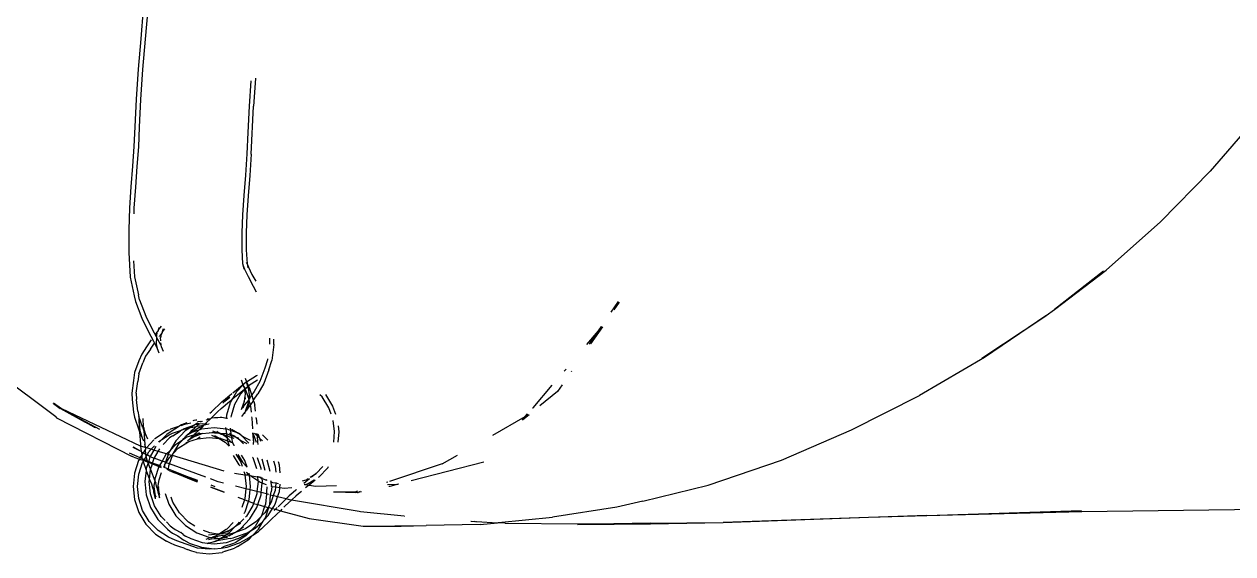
# Model space of a CAD drawing. Header units: millimetres. Extents: x -41292 to 298682, y -22072 to 33155.
# Drawn here: x 29440.3 to 29582.5, y 4460.8 to 4523.1 of the extents above; entities that cross this region are included whole.
import ezdxf

# ---------------------------------------------------------------- set-up
doc = ezdxf.new("R2010")
doc.units = ezdxf.units.MM

# ---------------------------------------------------------------- blocks, each defined once
blk = doc.blocks.new('AHSISHEUD')
for p, q in [((30081.69, 22173.02), (30081.39, 22169.46)), ((30082.21, 22172.97), (30081.9, 22169.42)), ((30081.39, 22169.46), (30081.1, 22165.9)), ((30081.9, 22169.42), (30081.61, 22165.86)), ((30081.1, 22165.9), (30080.85, 22162.39)), ((30081.61, 22165.86), (30081.37, 22162.36)), ((30094.35, 22164.52), (30094.14, 22161.57)), ((30094.88, 22164.81), (30094.66, 22161.54)), ((30094.89, 22164.85), (30094.88, 22164.81)), ((30080.85, 22162.39), (30080.7, 22159.12)), ((30081.37, 22162.36), (30081.22, 22159.1)), ((30094.14, 22161.57), (30094, 22158.44)), ((30094.39, 22155.92), (30094.66, 22161.54)), ((30212.54, 22160.07), (30207.22, 22153.91)), ((30080.7, 22159.12), (30080.59, 22156.8)), ((30081.22, 22159.1), (30081.11, 22156.76)), ((30094, 22158.44), (30093.88, 22155.95)), ((30080.59, 22156.8), (30080.43, 22154.49)), ((30081.11, 22156.76), (30080.94, 22154.45)), ((30093.88, 22155.95), (30093.7, 22153.45)), ((30094.39, 22155.92), (30094.22, 22153.41)), ((30080.43, 22154.49), (30080.24, 22152.08)), ((30080.94, 22154.45), (30080.76, 22152.04)), ((30093.7, 22153.45), (30093.52, 22151.06)), ((30094.22, 22153.41), (30094.03, 22151.02)), ((30201.39, 22147.96), (30207.22, 22153.91)), ((30080.24, 22152.08), (30080.07, 22149.58)), ((30080.76, 22152.04), (30080.59, 22149.55)), ((30093.52, 22151.06), (30093.36, 22148.79)), ((30094.03, 22151.02), (30093.88, 22148.76)), ((30080.07, 22149.58), (30079.97, 22146.99)), ((30080.59, 22149.55), (30080.56, 22148.88)), ((30093.36, 22148.79), (30093.27, 22146.66)), ((30093.88, 22148.76), (30093.79, 22146.64)), ((30194.97, 22142.27), (30201.39, 22147.96)), ((30079.97, 22146.99), (30079.97, 22144.32)), ((30093.27, 22146.66), (30093.28, 22144.66)), ((30093.79, 22146.64), (30093.8, 22144.67)), ((30079.97, 22144.32), (30080.16, 22141.43)), ((30093.28, 22144.66), (30093.36, 22143)), ((30093.8, 22144.67), (30093.9, 22143.01)), ((30080.55, 22143.36), (30080.67, 22141.49)), ((30093.36, 22143), (30093.39, 22142.95)), ((30093.39, 22142.95), (30093.4, 22142.87)), ((30093.4, 22142.87), (30093.5, 22142.39)), ((30093.4, 22142.87), (30093.59, 22142.39)), ((30093.9, 22143.01), (30093.85, 22143.17)), ((30093.9, 22143.01), (30094, 22142.52)), ((30093.9, 22143.01), (30094.06, 22142.62)), ((30080.16, 22141.43), (30080.6, 22139.24)), ((30080.67, 22141.49), (30081.11, 22139.36)), ((30093.59, 22142.39), (30094.03, 22141.5)), ((30094.03, 22141.5), (30094.63, 22140.38)), ((30094.06, 22142.62), (30094.48, 22141.75)), ((30094.48, 22141.75), (30094.92, 22140.95)), ((30188.89, 22137.65), (30194.97, 22142.27)), ((30194.68, 22142.16), (30188.89, 22137.65)), ((30094.63, 22140.38), (30094.97, 22139.72)), ((30080.6, 22139.24), (30080.76, 22138.59)), ((30080.76, 22138.59), (30081.51, 22136.6)), ((30081.25, 22138.76), (30081.11, 22139.36)), ((30081.25, 22138.76), (30081.98, 22136.83)), ((30136.73, 22137.32), (30137.6, 22138.56)), ((30137.09, 22137.58), (30137.72, 22138.49)), ((30187.91, 22136.91), (30188.89, 22137.65)), ((30081.51, 22136.6), (30082.27, 22135.07)), ((30081.98, 22136.83), (30082.73, 22135.32)), ((30083.8, 22135.68), (30083.44, 22135.23)), ((30180.33, 22131.92), (30187.89, 22136.88)), ((30187.89, 22136.88), (30180.65, 22131.98)), ((30187.89, 22136.88), (30187.91, 22136.91)), ((30082.27, 22135.07), (30082.9, 22133.9)), ((30082.73, 22135.32), (30083.22, 22134.44)), ((30083.29, 22134.97), (30083.14, 22134.71)), ((30083.23, 22134.38), (30083.21, 22133.56)), ((30083.24, 22134.47), (30083.22, 22134.44)), ((30083.22, 22134.44), (30083.23, 22134.38)), ((30083.23, 22134.38), (30083.36, 22134.15)), ((30083.29, 22134.97), (30083.24, 22134.52)), ((30083.24, 22134.52), (30083.24, 22134.47)), ((30083.35, 22135.04), (30083.29, 22134.97)), ((30083.44, 22135.15), (30083.35, 22135.04)), ((30083.56, 22135.53), (30083.44, 22135.23)), ((30083.44, 22135.23), (30083.46, 22135.2)), ((30083.46, 22135.2), (30083.44, 22135.15)), ((30083.59, 22134.44), (30083.6, 22134.5)), ((30083.74, 22134.7), (30083.6, 22134.5)), ((30083.75, 22134.39), (30083.73, 22134.33)), ((30083.75, 22133.96), (30083.73, 22134.33)), ((30083.91, 22134.92), (30083.74, 22134.7)), ((30083.75, 22134.48), (30083.91, 22134.92)), ((30083.75, 22134.48), (30083.75, 22134.39)), ((30084.2, 22135.35), (30083.91, 22134.99)), ((30084.04, 22135.34), (30083.91, 22134.99)), ((30083.91, 22134.99), (30083.92, 22134.95)), ((30083.92, 22134.95), (30083.91, 22134.92)), ((30096.53, 22134.26), (30096.53, 22133.57)), ((30133.86, 22133.5), (30135.24, 22135.11)), ((30134.19, 22133.56), (30135.24, 22135.11)), ((30135.72, 22135.6), (30134.32, 22133.59)), ((30135.24, 22135.11), (30135.59, 22135.64)), ((30135.24, 22135.11), (30135.67, 22135.62)), ((30082.08, 22133.24), (30081.5, 22132.38)), ((30082.52, 22132.98), (30081.96, 22132.13)), ((30082.63, 22134.06), (30082.08, 22133.24)), ((30082.52, 22132.98), (30083.01, 22133.69)), ((30082.9, 22133.9), (30083.01, 22133.69)), ((30083.01, 22133.69), (30083.04, 22133.75)), ((30083.01, 22133.69), (30083.33, 22133.05)), ((30083.21, 22133.56), (30083.23, 22133.48)), ((30083.23, 22133.48), (30083.23, 22133.41)), ((30083.23, 22133.41), (30083.33, 22133.05)), ((30083.33, 22133.05), (30083.52, 22132.55)), ((30083.36, 22134.15), (30083.75, 22133.45)), ((30083.71, 22133.67), (30083.75, 22133.74)), ((30083.71, 22133.67), (30083.75, 22133.56)), ((30083.75, 22133.56), (30083.75, 22133.45)), ((30083.75, 22133.45), (30083.8, 22133.28)), ((30083.8, 22133.28), (30084.01, 22132.74)), ((30097.05, 22133.53), (30096.82, 22131.62)), ((30097.05, 22133.53), (30097.05, 22134.15)), ((30081.15, 22131.58), (30080.65, 22130.21)), ((30081.5, 22132.38), (30081.15, 22131.58)), ((30081.96, 22132.13), (30081.62, 22131.34)), ((30096.31, 22131.72), (30096, 22130.71)), ((30096.32, 22131.83), (30096.31, 22131.72)), ((30096.48, 22130.52), (30096.82, 22131.62)), ((30180.65, 22131.98), (30173.01, 22127.5)), ((30071.39, 22125), (30063.42, 22130.96)), ((30080.65, 22130.21), (30080.52, 22129.28)), ((30081.15, 22130.08), (30081.03, 22129.16)), ((30081.15, 22130.08), (30081.62, 22131.34)), ((30096, 22130.71), (30095.42, 22129.18)), ((30096.48, 22130.52), (30095.88, 22128.94)), ((30131.22, 22130.38), (30131.43, 22130.63)), ((30132.08, 22130.36), (30132.04, 22130.3)), ((30080.52, 22129.28), (30080.34, 22127.8)), ((30080.86, 22127.79), (30081.03, 22129.16)), ((30092.21, 22127.82), (30093.34, 22128.74)), ((30092.69, 22127.97), (30093.41, 22128.72)), ((30093.2, 22129.34), (30093.37, 22128.9)), ((30093.34, 22128.74), (30093.41, 22128.8)), ((30093.37, 22128.9), (30093.41, 22128.8)), ((30093.41, 22128.8), (30093.74, 22129.07)), ((30093.41, 22128.8), (30093.44, 22128.75)), ((30093.41, 22128.72), (30093.44, 22128.75)), ((30093.41, 22128.72), (30093.56, 22128.48)), ((30093.41, 22128.72), (30093.54, 22128.46)), ((30093.44, 22128.75), (30093.74, 22129.07)), ((30093.66, 22128.32), (30093.99, 22128.59)), ((30093.67, 22129.57), (30093.83, 22129.13)), ((30094.05, 22128.58), (30093.67, 22128.24)), ((30093.74, 22129.07), (30093.83, 22129.13)), ((30093.83, 22129.13), (30095.01, 22129.87)), ((30093.83, 22129.13), (30094.03, 22128.72)), ((30093.99, 22128.59), (30093.83, 22129.13)), ((30093.99, 22128.59), (30094.06, 22128.65)), ((30094.07, 22128.37), (30093.99, 22128.59)), ((30094.03, 22128.72), (30094.06, 22128.65)), ((30094.06, 22128.65), (30094.05, 22128.58)), ((30094.05, 22128.58), (30094.07, 22128.37)), ((30094.05, 22128.58), (30094.21, 22128.29)), ((30095.12, 22129.32), (30094.06, 22128.65)), ((30095.42, 22129.18), (30094.72, 22127.98)), ((30095.01, 22129.87), (30095.11, 22129.9)), ((30095.88, 22128.94), (30095.17, 22127.72)), ((30127.55, 22126.06), (30129.81, 22128.73)), ((30127.55, 22126.06), (30129.79, 22128.73)), ((30130.97, 22128.78), (30130.41, 22127.97)), ((30080.34, 22127.8), (30080.38, 22127.06)), ((30080.86, 22127.79), (30080.9, 22127.06)), ((30092.08, 22127.72), (30091.04, 22126.62)), ((30091.31, 22127.08), (30091.68, 22127.39)), ((30091.46, 22126.96), (30091.88, 22127.31)), ((30091.68, 22127.39), (30092.08, 22127.72)), ((30091.95, 22126.68), (30092.22, 22127.15)), ((30092.01, 22126.97), (30092.22, 22127.15)), ((30092.08, 22127.72), (30092.14, 22127.76)), ((30092.22, 22127.15), (30092.69, 22127.97)), ((30092.22, 22127.15), (30092.41, 22127.3)), ((30093.09, 22127.64), (30092.41, 22126.44)), ((30092.41, 22127.3), (30092.82, 22127.64)), ((30092.82, 22127.64), (30093.59, 22128.26)), ((30093.57, 22128.14), (30093.09, 22127.64)), ((30093.54, 22128.46), (30093.59, 22128.26)), ((30093.56, 22128.48), (30093.66, 22128.32)), ((30093.61, 22128.17), (30093.57, 22128.14)), ((30093.57, 22128.14), (30093.65, 22127.98)), ((30093.64, 22127.49), (30093.57, 22126.85)), ((30093.59, 22128.26), (30093.66, 22128.32)), ((30093.59, 22128.26), (30093.61, 22128.17)), ((30093.67, 22128.24), (30093.61, 22128.17)), ((30093.66, 22127.62), (30093.64, 22127.49)), ((30093.64, 22127.49), (30093.68, 22127.07)), ((30093.65, 22127.98), (30093.66, 22127.62)), ((30093.66, 22128.32), (30093.67, 22128.24)), ((30093.67, 22128.24), (30093.74, 22128.06)), ((30093.74, 22128.06), (30094.11, 22127.08)), ((30094.07, 22128.37), (30094.16, 22128.1)), ((30094.17, 22127.61), (30094.07, 22128.37)), ((30094.11, 22127.08), (30094.16, 22127.48)), ((30094.19, 22127.19), (30094.11, 22127.08)), ((30094.17, 22127.61), (30094.16, 22127.48)), ((30094.16, 22127.48), (30094.19, 22127.19)), ((30094.45, 22127.58), (30094.19, 22127.19)), ((30094.19, 22127.19), (30094.2, 22127.07)), ((30094.45, 22127.58), (30094.21, 22128.29)), ((30094.72, 22127.98), (30094.45, 22127.58)), ((30094.66, 22126.95), (30094.45, 22127.58)), ((30094.66, 22126.95), (30095.17, 22127.72)), ((30102.73, 22127.34), (30102.48, 22127.59)), ((30103.52, 22126.05), (30102.73, 22127.34)), ((30103.12, 22127.62), (30103.96, 22126.26)), ((30130.41, 22127.97), (30128.36, 22126.29)), ((30165.03, 22123.48), (30173.01, 22127.5)), ((30071.13, 22126.67), (30072.06, 22126)), ((30071.14, 22126.56), (30071.13, 22126.6)), ((30071.14, 22126.56), (30071.92, 22125.98)), ((30071.96, 22126), (30071.92, 22125.98)), ((30071.96, 22126), (30074.84, 22124.38)), ((30076.57, 22123.53), (30071.96, 22126)), ((30072.06, 22126), (30081.32, 22121.58)), ((30080.38, 22127.06), (30080.53, 22125.55)), ((30081.04, 22125.67), (30080.9, 22127.06)), ((30089.71, 22125.61), (30090.11, 22125.99)), ((30090.11, 22125.99), (30090.53, 22126.39)), ((30090.43, 22125.58), (30090.86, 22125.97)), ((30090.53, 22126.39), (30090.98, 22126.79)), ((30090.86, 22125.97), (30091.31, 22126.37)), ((30090.98, 22126.79), (30091.31, 22127.08)), ((30091.04, 22126.62), (30091.46, 22126.96)), ((30091.31, 22126.37), (30091.64, 22126.66)), ((30091.52, 22125.25), (30091.95, 22126.68)), ((30091.64, 22126.66), (30092.01, 22126.97)), ((30092.41, 22126.44), (30092.01, 22125.12)), ((30093.26, 22125.93), (30093.2, 22125.82)), ((30093.26, 22125.93), (30093.22, 22125.83)), ((30093.56, 22126.81), (30093.26, 22125.93)), ((30093.44, 22126.12), (30093.26, 22125.93)), ((30093.49, 22126.25), (30093.44, 22126.12)), ((30093.49, 22126.25), (30093.56, 22126.81)), ((30093.56, 22126.38), (30093.49, 22126.25)), ((30094.1, 22127), (30093.56, 22126.38)), ((30093.57, 22126.85), (30093.56, 22126.81)), ((30093.72, 22125.68), (30094.06, 22126.68)), ((30093.99, 22126.13), (30093.72, 22125.68)), ((30093.83, 22125.77), (30093.72, 22125.68)), ((30094.28, 22126.4), (30093.83, 22125.77)), ((30094.06, 22126.68), (30093.99, 22126.13)), ((30094.07, 22126.72), (30094.06, 22126.68)), ((30094.07, 22126.72), (30094.1, 22127)), ((30094.11, 22127.08), (30094.09, 22127.04)), ((30094.09, 22127.04), (30094.1, 22127)), ((30094.1, 22127), (30094.2, 22126.7)), ((30094.2, 22126.7), (30094.28, 22126.4)), ((30094.52, 22126.74), (30094.28, 22126.4)), ((30094.28, 22126.4), (30094.31, 22126.26)), ((30094.31, 22126.26), (30094.39, 22125.54)), ((30094.52, 22126.74), (30094.66, 22126.95)), ((30094.71, 22126.82), (30094.66, 22126.95)), ((30094.71, 22126.82), (30094.82, 22126.38)), ((30094.89, 22125.66), (30094.82, 22126.38)), ((30103.78, 22125.3), (30103.52, 22126.05)), ((30103.96, 22126.26), (30104.29, 22125.32)), ((30127.5, 22126.05), (30127.55, 22126.06)), ((30071.39, 22125), (30071.48, 22124.88)), ((30071.48, 22124.88), (30080.4, 22120.32)), ((30075.92, 22123.8), (30074.84, 22124.38)), ((30080.53, 22125.55), (30080.67, 22124.95)), ((30080.67, 22124.95), (30081.16, 22123.48)), ((30081.04, 22125.67), (30081.18, 22125.06)), ((30081.15, 22124.81), (30081.3, 22123.41)), ((30081.15, 22124.81), (30081.22, 22123.65)), ((30081.63, 22123.71), (30081.18, 22125.06)), ((30081.73, 22123.77), (30081.67, 22124.81)), ((30086.83, 22124.3), (30086.19, 22124.07)), ((30087.65, 22124.59), (30087.53, 22124.55)), ((30087.88, 22124.62), (30087.65, 22124.59)), ((30087.99, 22124.63), (30087.88, 22124.62)), ((30088.06, 22124.44), (30088.42, 22124.51)), ((30088.43, 22124.37), (30088.47, 22124.4)), ((30088.47, 22124.4), (30088.55, 22124.48)), ((30088.64, 22124.45), (30088.47, 22124.4)), ((30089.06, 22124.24), (30089.65, 22124.82)), ((30089.13, 22124.66), (30089.09, 22124.61)), ((30089.13, 22124.66), (30089.27, 22124.69)), ((30089.21, 22124.77), (30089.65, 22124.82)), ((30089.27, 22124.69), (30089.45, 22124.73)), ((30089.52, 22125.42), (30089.71, 22125.61)), ((30089.65, 22124.82), (30089.67, 22124.84)), ((30089.71, 22124.83), (30089.65, 22124.82)), ((30089.67, 22124.84), (30090.04, 22125.2)), ((30089.71, 22124.83), (30089.67, 22124.84)), ((30090.08, 22124.87), (30089.71, 22124.83)), ((30090.04, 22125.2), (30090.43, 22125.58)), ((30090.45, 22124.9), (30090.08, 22124.87)), ((30090.75, 22124.92), (30090.45, 22124.9)), ((30090.94, 22124.92), (30090.75, 22124.92)), ((30091.49, 22124.82), (30090.94, 22124.92)), ((30091.49, 22124.82), (30091.52, 22125.25)), ((30091.6, 22124.85), (30091.49, 22124.82)), ((30092.01, 22125.12), (30092, 22124.97)), ((30093.28, 22125.04), (30093.63, 22125.51)), ((30093.63, 22125.51), (30093.58, 22125.35)), ((30093.66, 22125.54), (30093.63, 22125.51)), ((30093.72, 22125.68), (30093.66, 22125.54)), ((30094.44, 22125.01), (30094.46, 22124.84)), ((30094.46, 22124.84), (30094.55, 22123.61)), ((30094.98, 22124.84), (30094.97, 22124.94)), ((30094.98, 22124.84), (30095.03, 22124.16)), ((30104.19, 22123.27), (30104.02, 22124.56)), ((30122.8, 22122.85), (30126.63, 22125.03)), ((30127.09, 22125.24), (30126.32, 22124.62)), ((30126.32, 22124.62), (30126.63, 22125.03)), ((30126.63, 22125.03), (30126.9, 22125.34)), ((30126.63, 22125.03), (30126.92, 22125.33)), ((30075.92, 22123.8), (30076.09, 22123.73)), ((30081.16, 22123.48), (30081.26, 22123.22)), ((30081.22, 22123.65), (30081.24, 22123.58)), ((30081.24, 22123.58), (30081.3, 22123.41)), ((30081.24, 22123.58), (30081.26, 22123.22)), ((30081.26, 22123.22), (30081.36, 22121.74)), ((30081.26, 22123.22), (30081.36, 22122.98)), ((30081.3, 22123.41), (30081.32, 22123.28)), ((30081.32, 22123.28), (30081.56, 22122.55)), ((30081.36, 22122.98), (30081.56, 22122.55)), ((30081.63, 22123.71), (30081.77, 22123.35)), ((30081.73, 22123.77), (30081.75, 22123.7)), ((30081.75, 22123.67), (30081.75, 22123.7)), ((30081.81, 22123.52), (30081.75, 22123.67)), ((30081.75, 22123.67), (30081.77, 22123.35)), ((30081.77, 22123.35), (30081.88, 22121.74)), ((30081.77, 22123.35), (30081.83, 22123.21)), ((30081.82, 22123.39), (30081.81, 22123.52)), ((30082.03, 22122.78), (30081.82, 22123.39)), ((30081.83, 22123.21), (30082.03, 22122.78)), ((30084.53, 22123.38), (30083.18, 22122.51)), ((30084.46, 22122.94), (30083.88, 22122.34)), ((30083.88, 22122.34), (30084.75, 22122.9)), ((30084.84, 22123.2), (30084.46, 22122.94)), ((30084.53, 22123.38), (30084.61, 22123.43)), ((30084.61, 22123.43), (30084.74, 22123.49)), ((30084.75, 22122.9), (30084.84, 22122.95)), ((30084.8, 22123.51), (30084.9, 22123.55)), ((30085.82, 22123.82), (30084.84, 22123.2)), ((30084.84, 22122.95), (30084.96, 22123.01)), ((30085.95, 22123.92), (30084.9, 22123.55)), ((30084.96, 22123.01), (30085.13, 22123.07)), ((30085.13, 22123.07), (30086.18, 22123.44)), ((30085.16, 22122.78), (30086.04, 22123.33)), ((30086.63, 22123.34), (30085.51, 22122.18)), ((30085.95, 22123.92), (30085.82, 22123.82)), ((30085.98, 22123.93), (30085.95, 22123.92)), ((30086.19, 22124.07), (30085.98, 22123.93)), ((30086.2, 22124), (30085.98, 22123.93)), ((30086.18, 22123.44), (30086.04, 22123.33)), ((30086.2, 22123.45), (30086.18, 22123.44)), ((30086.2, 22124), (30086.36, 22124.06)), ((30086.31, 22123.48), (30086.2, 22123.45)), ((30086.41, 22123.59), (30086.31, 22123.48)), ((30086.31, 22123.48), (30086.47, 22123.54)), ((30086.36, 22124.06), (30086.58, 22124.13)), ((30086.41, 22123.59), (30087.76, 22124.07)), ((30086.47, 22123.54), (30086.69, 22123.61)), ((30086.58, 22124.13), (30086.93, 22124.21)), ((30087.23, 22123.73), (30086.63, 22123.34)), ((30086.69, 22123.61), (30087.04, 22123.69)), ((30087.42, 22123.16), (30086.75, 22122.76)), ((30086.75, 22122.76), (30086.95, 22122.95)), ((30086.93, 22124.21), (30087.28, 22124.29)), ((30086.95, 22122.95), (30087.06, 22123.03)), ((30087.04, 22123.69), (30087.23, 22123.73)), ((30087.06, 22123.03), (30087.13, 22123.06)), ((30087.13, 22123.06), (30087.19, 22123.17)), ((30087.13, 22123.06), (30087.24, 22123.13)), ((30087.19, 22123.17), (30087.45, 22123.43)), ((30087.76, 22124.07), (30087.23, 22123.73)), ((30087.23, 22123.73), (30087.51, 22123.79)), ((30087.24, 22123.13), (30088.21, 22123.73)), ((30087.24, 22123.13), (30087.93, 22123.49)), ((30087.42, 22123.16), (30087.24, 22123.13)), ((30087.28, 22122.53), (30088.1, 22122.97)), ((30087.93, 22123.49), (30087.42, 22123.16)), ((30088.23, 22123.45), (30087.42, 22123.16)), ((30087.45, 22123.43), (30087.76, 22123.72)), ((30087.51, 22123.79), (30087.91, 22123.87)), ((30087.6, 22122.65), (30088.63, 22123.03)), ((30087.6, 22122.65), (30088.1, 22122.97)), ((30087.6, 22122.83), (30087.65, 22122.89)), ((30087.65, 22122.89), (30088.23, 22123.45)), ((30087.93, 22122.95), (30087.65, 22122.89)), ((30087.99, 22124.22), (30087.76, 22124.07)), ((30087.99, 22124.1), (30087.76, 22124.07)), ((30087.76, 22123.72), (30087.91, 22123.87)), ((30087.91, 22123.87), (30088.09, 22124.04)), ((30087.91, 22123.87), (30088.04, 22123.9)), ((30088.1, 22122.97), (30087.93, 22122.95)), ((30088.11, 22124.26), (30087.99, 22124.22)), ((30088.17, 22124.12), (30087.99, 22124.1)), ((30088.04, 22123.9), (30088.57, 22124)), ((30088.09, 22124.04), (30088.17, 22124.12)), ((30088.1, 22122.97), (30088.16, 22123.01)), ((30088.29, 22123.12), (30088.16, 22123.01)), ((30088.63, 22123.03), (30088.16, 22123.01)), ((30088.17, 22124.12), (30088.31, 22124.26)), ((30088.32, 22124.14), (30088.17, 22124.12)), ((30088.21, 22123.73), (30088.72, 22123.91)), ((30088.23, 22123.45), (30088.42, 22123.63)), ((30088.52, 22123.55), (30088.23, 22123.45)), ((30088.69, 22124.18), (30088.32, 22124.14)), ((30088.42, 22123.63), (30088.72, 22123.91)), ((30090.03, 22123.72), (30088.52, 22123.55)), ((30088.57, 22124), (30088.87, 22124.06)), ((30088.63, 22123.03), (30089.45, 22123.13)), ((30088.69, 22124.18), (30089.03, 22124.22)), ((30088.72, 22123.91), (30088.79, 22123.98)), ((30088.79, 22123.98), (30088.87, 22124.06)), ((30088.87, 22124.06), (30089.03, 22124.22)), ((30088.87, 22124.06), (30089.04, 22124.09)), ((30089.03, 22124.22), (30089.06, 22124.24)), ((30089.04, 22124.09), (30089.39, 22124.17)), ((30089.06, 22124.24), (30089.12, 22124.23)), ((30089.39, 22124.17), (30089.43, 22124.16)), ((30089.45, 22123.13), (30090.03, 22123.19)), ((30090.71, 22123.03), (30089.45, 22123.13)), ((30090.32, 22123.15), (30089.86, 22123.32)), ((30091.43, 22123.56), (30090.03, 22123.72)), ((30090.03, 22123.19), (30090.32, 22123.15)), ((30090.42, 22123.11), (30090.32, 22123.15)), ((30090.55, 22123.13), (30090.34, 22123.26)), ((30090.42, 22123.11), (30090.71, 22123.03)), ((30090.61, 22123.12), (30090.55, 22123.13)), ((30090.71, 22123.03), (30090.61, 22123.12)), ((30090.77, 22123.03), (30090.71, 22123.03)), ((30090.8, 22122.97), (30090.71, 22123.03)), ((30090.77, 22123.03), (30091.42, 22123.03)), ((30090.8, 22122.97), (30090.77, 22123.03)), ((30090.8, 22122.97), (30090.95, 22122.95)), ((30091.01, 22122.93), (30090.95, 22122.95)), ((30091.3, 22122.81), (30091.01, 22122.93)), ((30091.58, 22122.48), (30091.01, 22122.93)), ((30091.43, 22123.56), (30091.41, 22123.74)), ((30091.42, 22123.03), (30091.51, 22123)), ((30091.54, 22123.55), (30091.43, 22123.56)), ((30091.51, 22123), (30091.43, 22123.56)), ((30091.51, 22123), (30092.03, 22122.82)), ((30091.54, 22122.75), (30091.51, 22123)), ((30091.95, 22123.41), (30091.54, 22123.55)), ((30091.84, 22123.08), (30092, 22122.98)), ((30091.91, 22123.66), (30091.95, 22123.41)), ((30091.95, 22123.41), (30092, 22122.98)), ((30092.77, 22123.12), (30091.95, 22123.41)), ((30092, 22122.98), (30092.12, 22122.9)), ((30092, 22122.98), (30092.03, 22122.82)), ((30092.06, 22123.56), (30092.34, 22123.38)), ((30092.12, 22122.9), (30092.41, 22122.75)), ((30092.34, 22123.38), (30092.63, 22123.23)), ((30092.63, 22123.23), (30092.77, 22123.12)), ((30092.77, 22123.12), (30092.98, 22123.04)), ((30093.2, 22122.84), (30092.77, 22123.12)), ((30093.05, 22122.99), (30092.98, 22123.04)), ((30093.2, 22122.84), (30093.05, 22122.99)), ((30094.53, 22123.13), (30094.65, 22121.99)), ((30094.58, 22123.12), (30094.98, 22122.04)), ((30094.58, 22123.12), (30094.65, 22121.99)), ((30094.72, 22123.09), (30094.88, 22122.99)), ((30094.9, 22122.96), (30094.88, 22122.99)), ((30094.9, 22122.96), (30095.08, 22122.79)), ((30095.08, 22122.79), (30095.06, 22123.03)), ((30095.1, 22123.02), (30095.08, 22122.79)), ((30095.18, 22123), (30095.36, 22122.5)), ((30096.33, 22122.26), (30095.71, 22122.89)), ((30104.1, 22122.04), (30104.19, 22123.27)), ((30104.69, 22123.25), (30104.59, 22122.01)), ((30104.6, 22123.93), (30104.69, 22123.25)), ((30156.77, 22119.92), (30165.03, 22123.48)), ((30080.46, 22121.48), (30080.53, 22121.45)), ((30081.45, 22120.91), (30080.53, 22121.45)), ((30081.38, 22121.56), (30081.32, 22121.58)), ((30081.36, 22121.74), (30081.38, 22121.56)), ((30081.38, 22121.56), (30081.45, 22120.91)), ((30082.06, 22121.36), (30081.38, 22121.56)), ((30081.56, 22122.55), (30081.72, 22122.17)), ((30082, 22121.3), (30081.88, 22121.74)), ((30082.03, 22122.78), (30082.19, 22122.4)), ((30082.95, 22122.28), (30082.06, 22121.36)), ((30082.62, 22121.19), (30083.02, 22121.6)), ((30083.18, 22121.51), (30082.94, 22121.1)), ((30083.12, 22122.46), (30083.02, 22122.36)), ((30083.12, 22122.46), (30083.18, 22122.51)), ((30083.48, 22122.07), (30083.5, 22122.09)), ((30083.5, 22122.09), (30083.88, 22122.34)), ((30083.88, 22122.34), (30083.57, 22122.02)), ((30084.03, 22121.73), (30084.79, 22122.53)), ((30085.16, 22122.78), (30084.79, 22122.53)), ((30085.51, 22122.18), (30084.84, 22121.06)), ((30085.48, 22121.72), (30084.84, 22121.06)), ((30085.25, 22120.73), (30085.92, 22121.85)), ((30086.3, 22122.26), (30085.48, 22121.72)), ((30085.8, 22121.31), (30086.93, 22122.04)), ((30085.92, 22121.85), (30086.3, 22122.26)), ((30086.71, 22122.52), (30086.3, 22122.26)), ((30086.3, 22122.26), (30086.47, 22122.44)), ((30086.47, 22122.44), (30086.74, 22122.72)), ((30086.71, 22122.52), (30086.47, 22122.44)), ((30086.58, 22122.62), (30086.74, 22122.72)), ((30086.93, 22122.04), (30086.7, 22121.95)), ((30086.83, 22122.6), (30086.71, 22122.52)), ((30086.74, 22122.72), (30086.75, 22122.76)), ((30087.6, 22122.83), (30086.83, 22122.6)), ((30086.91, 22122.2), (30087.08, 22122.35)), ((30086.93, 22122.04), (30087.05, 22122.12)), ((30087.05, 22122.12), (30088.05, 22122.43)), ((30087.08, 22122.35), (30087.6, 22122.65)), ((30087.08, 22122.35), (30087.28, 22122.53)), ((30087.28, 22122.53), (30087.51, 22122.75)), ((30087.28, 22122.53), (30087.6, 22122.65)), ((30087.51, 22122.75), (30087.6, 22122.83)), ((30088.4, 22122.6), (30088.05, 22122.43)), ((30088.05, 22122.43), (30089.45, 22122.59)), ((30089.45, 22122.59), (30090.63, 22122.46)), ((30090.31, 22122.59), (30089.75, 22122.79)), ((30090.55, 22122.55), (30090.12, 22122.78)), ((30090.4, 22122.56), (30090.31, 22122.59)), ((30090.55, 22122.55), (30090.4, 22122.56)), ((30090.55, 22122.55), (30090.63, 22122.46)), ((30090.75, 22122.44), (30090.55, 22122.55)), ((30090.63, 22122.46), (30091.34, 22122.01)), ((30090.63, 22122.46), (30090.75, 22122.44)), ((30090.81, 22122.44), (30090.75, 22122.44)), ((30090.84, 22122.43), (30090.81, 22122.44)), ((30091.08, 22122.33), (30090.84, 22122.43)), ((30091.64, 22122.13), (30091.08, 22122.33)), ((30091.54, 22122.75), (30091.3, 22122.81)), ((30091.34, 22122.01), (30091.8, 22121.54)), ((30091.86, 22122.61), (30091.54, 22122.75)), ((30091.58, 22122.48), (30091.54, 22122.75)), ((30091.61, 22122.22), (30091.58, 22122.48)), ((30091.66, 22122.43), (30091.58, 22122.48)), ((30091.64, 22122.13), (30091.61, 22122.22)), ((30091.85, 22121.54), (30091.64, 22122.13)), ((30092.08, 22122), (30091.64, 22122.13)), ((30092.08, 22122), (30091.66, 22122.43)), ((30092.06, 22122.57), (30091.86, 22122.61)), ((30092.03, 22122.82), (30092.06, 22122.57)), ((30092.03, 22122.82), (30092.54, 22122.64)), ((30092.39, 22122.45), (30092.06, 22122.57)), ((30092.06, 22122.57), (30092.09, 22122.31)), ((30092.17, 22121.97), (30092.08, 22122)), ((30092.09, 22122.31), (30092.17, 22121.97)), ((30092.17, 22121.97), (30092.28, 22121.8)), ((30092.28, 22121.8), (30092.34, 22121.62)), ((30092.43, 22121.64), (30092.28, 22121.8)), ((30092.41, 22122.75), (30092.54, 22122.64)), ((30092.54, 22122.64), (30092.73, 22122.57)), ((30092.54, 22122.64), (30092.88, 22122.42)), ((30092.73, 22122.57), (30092.76, 22122.56)), ((30092.73, 22122.57), (30092.88, 22122.42)), ((30092.76, 22122.56), (30092.88, 22122.42)), ((30092.88, 22122.42), (30093.49, 22121.81)), ((30092.88, 22122.42), (30093.06, 22122.31)), ((30093.06, 22122.31), (30093.34, 22122.13)), ((30094.12, 22121.91), (30093.2, 22122.84)), ((30093.2, 22122.84), (30093.38, 22122.73)), ((30093.34, 22122.13), (30093.63, 22121.97)), ((30093.38, 22122.73), (30093.66, 22122.55)), ((30093.63, 22121.97), (30093.86, 22121.86)), ((30094.29, 22122.21), (30093.66, 22122.55)), ((30094.67, 22121.76), (30094.65, 22121.99)), ((30095.08, 22122.79), (30095.12, 22122.74)), ((30095.16, 22122.07), (30095.12, 22122.74)), ((30095.12, 22122.74), (30095.36, 22122.5)), ((30095.19, 22121.76), (30095.16, 22122.07)), ((30095.36, 22122.5), (30095.5, 22122.13)), ((30095.36, 22122.5), (30095.7, 22122.16)), ((30081.32, 22120.17), (30080.05, 22120.72)), ((30080.58, 22120.27), (30080.4, 22120.32)), ((30081.45, 22120.91), (30080.48, 22121.38)), ((30080.58, 22120.27), (30081.24, 22120.03)), ((30081.24, 22120.03), (30081.16, 22119.9)), ((30081.32, 22120.17), (30081.24, 22120.03)), ((30081.24, 22120.03), (30081.63, 22119.89)), ((30081.32, 22120.17), (30081.5, 22120.47)), ((30081.55, 22120.11), (30081.32, 22120.17)), ((30081.45, 22120.91), (30081.46, 22120.86)), ((30081.46, 22120.86), (30081.5, 22120.47)), ((30081.68, 22120.78), (30081.46, 22120.86)), ((30081.68, 22120.78), (30081.5, 22120.47)), ((30081.5, 22120.47), (30081.53, 22120.19)), ((30081.53, 22120.19), (30081.55, 22120.11)), ((30081.57, 22120.07), (30081.55, 22120.11)), ((30081.8, 22119.97), (30081.57, 22120.07)), ((30081.57, 22120.07), (30081.63, 22119.89)), ((30081.95, 22121.21), (30081.68, 22120.78)), ((30082, 22120.59), (30081.68, 22120.78)), ((30081.83, 22120), (30082.03, 22120.31)), ((30081.95, 22121.21), (30081.97, 22121.25)), ((30082, 22120.59), (30081.95, 22121.21)), ((30081.97, 22121.25), (30082, 22121.3)), ((30082.06, 22121.36), (30082, 22121.3)), ((30082.13, 22120.52), (30082, 22120.59)), ((30082.03, 22120.34), (30082, 22120.59)), ((30082.03, 22120.34), (30082.13, 22120.52)), ((30082.03, 22120.31), (30082.03, 22120.34)), ((30082.2, 22119.8), (30082.03, 22120.31)), ((30082.62, 22121.19), (30082.06, 22121.36)), ((30082.13, 22120.52), (30082.35, 22120.88)), ((30082.46, 22120.33), (30082.13, 22120.52)), ((30082.46, 22120.33), (30082.33, 22119.8)), ((30082.35, 22120.88), (30082.38, 22120.92)), ((30082.38, 22120.92), (30082.41, 22120.97)), ((30082.41, 22120.97), (30082.62, 22121.19)), ((30082.53, 22120.42), (30082.46, 22120.33)), ((30082.46, 22120.33), (30082.98, 22120.14)), ((30082.94, 22121.1), (30082.53, 22120.42)), ((30082.94, 22121.1), (30082.62, 22121.19)), ((30082.79, 22119.55), (30082.98, 22120.14)), ((30083.45, 22120.94), (30082.94, 22121.1)), ((30082.98, 22120.14), (30083, 22120.19)), ((30083.9, 22119.8), (30082.98, 22120.14)), ((30083, 22120.19), (30083.45, 22120.94)), ((30083.45, 22120.94), (30083.62, 22121.23)), ((30084.44, 22120.64), (30083.45, 22120.94)), ((30084.36, 22120.56), (30083.9, 22119.8)), ((30084.62, 22120.59), (30084.31, 22119.65)), ((30084.44, 22120.64), (30084.36, 22120.56)), ((30084.4, 22119.61), (30084.76, 22120.23)), ((30084.84, 22121.06), (30084.44, 22120.64)), ((30084.62, 22120.59), (30084.44, 22120.64)), ((30084.7, 22120.82), (30084.62, 22120.59)), ((30085, 22120.47), (30084.62, 22120.59)), ((30084.84, 22121.06), (30084.7, 22120.82)), ((30084.76, 22120.23), (30085, 22120.47)), ((30084.79, 22119.47), (30085.11, 22120.44)), ((30085, 22120.47), (30085.17, 22120.6)), ((30085.11, 22120.44), (30085, 22120.47)), ((30085.11, 22120.44), (30085.17, 22120.6)), ((30091.21, 22118.6), (30085.11, 22120.44)), ((30085.17, 22120.6), (30085.25, 22120.73)), ((30085.25, 22120.73), (30085.8, 22121.31)), ((30092.99, 22119.35), (30092.31, 22120.44)), ((30092.57, 22120.63), (30093.17, 22119.65)), ((30092.8, 22120.59), (30093.37, 22119.66)), ((30093.64, 22119.88), (30093.26, 22120.5)), ((30094.54, 22120.27), (30094.57, 22120.22)), ((30094.57, 22120.22), (30095.01, 22118.91)), ((30095.54, 22118.94), (30095.13, 22120.16)), ((30095.65, 22120.06), (30096, 22118.73)), ((30116.87, 22119.47), (30118.66, 22120.49)), ((30081.13, 22119.85), (30080.64, 22118.37)), ((30081.13, 22119.85), (30081.16, 22119.9)), ((30081.15, 22118.25), (30081.6, 22119.63)), ((30081.6, 22119.63), (30081.63, 22119.67)), ((30081.63, 22119.89), (30081.74, 22119.85)), ((30081.63, 22119.89), (30081.67, 22119.75)), ((30081.63, 22119.67), (30081.67, 22119.75)), ((30081.67, 22119.75), (30081.74, 22119.85)), ((30081.67, 22119.75), (30082.02, 22118.72)), ((30081.74, 22119.85), (30081.8, 22119.97)), ((30081.74, 22119.85), (30082.25, 22119.67)), ((30081.8, 22119.97), (30081.83, 22120)), ((30082.2, 22119.8), (30081.8, 22119.97)), ((30082.03, 22118.7), (30081.87, 22117.38)), ((30082.04, 22118.94), (30082.02, 22118.72)), ((30082.02, 22118.72), (30082.03, 22118.7)), ((30082.03, 22118.7), (30082.42, 22117.62)), ((30082.26, 22119.61), (30082.04, 22118.94)), ((30082.25, 22119.67), (30082.2, 22119.8)), ((30082.31, 22119.75), (30082.2, 22119.8)), ((30082.28, 22119.66), (30082.25, 22119.67)), ((30082.26, 22119.61), (30082.28, 22119.66)), ((30082.5, 22118.93), (30082.26, 22119.61)), ((30082.31, 22119.75), (30082.28, 22119.66)), ((30082.28, 22119.66), (30082.77, 22119.48)), ((30082.33, 22119.8), (30082.31, 22119.75)), ((30082.79, 22119.55), (30082.31, 22119.75)), ((30082.42, 22117.62), (30082.55, 22118.82)), ((30082.5, 22118.93), (30082.55, 22118.82)), ((30082.55, 22118.82), (30082.77, 22119.48)), ((30082.55, 22118.82), (30083.03, 22117.46)), ((30082.77, 22119.48), (30082.79, 22119.55)), ((30082.77, 22119.48), (30083.55, 22119.2)), ((30082.77, 22119.48), (30083.53, 22119.15)), ((30083.55, 22119.2), (30082.79, 22119.55)), ((30083.6, 22119.29), (30082.79, 22119.55)), ((30083.53, 22119.15), (30083.06, 22117.72)), ((30083.55, 22119.2), (30083.53, 22119.15)), ((30083.53, 22119.15), (30083.81, 22119.04)), ((30083.6, 22119.29), (30083.55, 22119.2)), ((30083.55, 22119.2), (30083.8, 22119.11)), ((30083.9, 22119.8), (30083.6, 22119.29)), ((30083.8, 22119.21), (30083.6, 22119.29)), ((30084.31, 22119.65), (30083.9, 22119.8)), ((30084.09, 22119.09), (30084.2, 22119.28)), ((30084.17, 22119.04), (30084.11, 22119.08)), ((30084.2, 22119.28), (30084.17, 22119.04)), ((30084.67, 22118.85), (30084.17, 22119.04)), ((30084.31, 22119.65), (30084.2, 22119.34)), ((30084.2, 22119.34), (30084.4, 22119.61)), ((30084.2, 22119.34), (30084.2, 22119.28)), ((30084.4, 22119.61), (30084.31, 22119.65)), ((30084.79, 22119.47), (30084.4, 22119.61)), ((30084.66, 22118.74), (30084.46, 22118.86)), ((30084.66, 22118.74), (30084.67, 22118.85)), ((30084.72, 22118.7), (30084.66, 22118.74)), ((30084.67, 22118.85), (30084.71, 22119.22)), ((30086.22, 22118.22), (30084.67, 22118.85)), ((30084.71, 22119.22), (30084.79, 22119.47)), ((30084.72, 22118.7), (30085.1, 22118.55)), ((30089.04, 22117.9), (30084.79, 22119.47)), ((30093.08, 22119.25), (30092.99, 22119.35)), ((30093.17, 22119.65), (30093.32, 22119.21)), ((30093.37, 22119.66), (30093.9, 22119.1)), ((30093.9, 22119.1), (30093.64, 22119.88)), ((30095.55, 22118.81), (30095.54, 22118.94)), ((30096.22, 22119.96), (30096.56, 22118.63)), ((30097, 22119.81), (30097.2, 22119.21)), ((30097.2, 22119.21), (30097.27, 22118.5)), ((30097.71, 22119.33), (30097.58, 22119.7)), ((30097.8, 22118.41), (30097.71, 22119.33)), ((30102.03, 22118.34), (30102.8, 22119.15)), ((30103.4, 22119.02), (30102.36, 22117.92)), ((30103.45, 22119.11), (30103.4, 22119.02)), ((30116.87, 22119.47), (30110.64, 22117.38)), ((30121.77, 22119.67), (30113.2, 22117.47)), ((30148.17, 22116.95), (30156.77, 22119.92)), ((30080.64, 22118.37), (30080.48, 22116.82)), ((30081, 22116.82), (30081.15, 22118.25)), ((30081.87, 22117.38), (30082.04, 22115.83)), ((30082.39, 22117.39), (30082.42, 22117.62)), ((30082.55, 22115.94), (30082.39, 22117.39)), ((30082.42, 22117.62), (30082.65, 22117.11)), ((30083.03, 22117.46), (30082.93, 22116.93)), ((30083.06, 22117.72), (30083.03, 22117.46)), ((30083.03, 22117.46), (30083.16, 22117.22)), ((30083.25, 22116.84), (30083.16, 22117.22)), ((30083.45, 22116.93), (30083.56, 22117.6)), ((30083.56, 22117.6), (30083.85, 22118.46)), ((30087.57, 22117.5), (30085.1, 22118.55)), ((30085.1, 22118.55), (30088.07, 22117.44)), ((30085.1, 22118.55), (30086.22, 22118.22)), ((30086.22, 22118.22), (30088.07, 22117.56)), ((30088.07, 22117.48), (30086.22, 22118.22)), ((30088.08, 22117.32), (30087.57, 22117.5)), ((30090.5, 22117.36), (30089.58, 22117.7)), ((30091.11, 22117.21), (30090.5, 22117.36)), ((30092.44, 22118.38), (30093.64, 22118.19)), ((30093.53, 22118.59), (30093.64, 22118.26)), ((30093.64, 22118.26), (30093.64, 22118.19)), ((30093.64, 22118.19), (30093.79, 22116.82)), ((30093.64, 22118.19), (30094.11, 22118.18)), ((30094.11, 22118.18), (30093.82, 22118.49)), ((30094.17, 22118.14), (30094.11, 22118.18)), ((30094.17, 22118.14), (30094.14, 22118.37)), ((30094.24, 22118.1), (30094.17, 22118.14)), ((30094.31, 22116.82), (30094.17, 22118.14)), ((30095.18, 22117.47), (30094.24, 22118.1)), ((30094.24, 22118.1), (30095.13, 22117.95)), ((30095.19, 22117.38), (30095.06, 22116.22)), ((30095.12, 22118.03), (30095.13, 22117.95)), ((30095.13, 22117.95), (30095.33, 22117.96)), ((30095.13, 22117.95), (30095.18, 22117.47)), ((30095.4, 22117.32), (30095.18, 22117.47)), ((30095.18, 22117.47), (30095.19, 22117.38)), ((30095.33, 22117.96), (30095.41, 22117.91)), ((30095.69, 22117.21), (30095.4, 22117.32)), ((30095.41, 22117.91), (30095.6, 22117.78)), ((30095.41, 22117.91), (30095.54, 22117.89)), ((30095.57, 22116.09), (30095.69, 22117.21)), ((30095.6, 22117.78), (30095.67, 22117.76)), ((30095.67, 22117.76), (30095.66, 22117.85)), ((30095.67, 22117.76), (30096.19, 22117.55)), ((30095.7, 22117.38), (30095.67, 22117.76)), ((30095.69, 22117.21), (30095.7, 22117.38)), ((30096.17, 22117.02), (30095.69, 22117.21)), ((30096.16, 22117.67), (30096.19, 22117.55)), ((30096.19, 22117.55), (30096.18, 22117.5)), ((30096.65, 22117.37), (30096.72, 22117.35)), ((30096.72, 22117.35), (30096.7, 22117.48)), ((30096.72, 22117.35), (30096.89, 22117.28)), ((30096.76, 22116.93), (30096.72, 22117.35)), ((30096.89, 22117.28), (30097.29, 22117.22)), ((30097.29, 22117.22), (30097.24, 22116.71)), ((30097.3, 22117.28), (30097.29, 22117.22)), ((30097.29, 22117.22), (30097.59, 22117.17)), ((30100.43, 22117.46), (30100.86, 22117.6)), ((30101.26, 22117.71), (30100.57, 22117.15)), ((30100.86, 22117.6), (30101.1, 22117.75)), ((30101.8, 22117.57), (30101.08, 22117.12)), ((30101.9, 22117.55), (30101.2, 22116.98)), ((30101.34, 22117.91), (30102.03, 22118.34)), ((30101.63, 22118.01), (30101.49, 22117.9)), ((30102.03, 22118.34), (30101.63, 22118.01)), ((30102.36, 22117.92), (30102.26, 22117.85)), ((30110.47, 22117.32), (30110.3, 22117.26)), ((30080.48, 22116.82), (30080.64, 22115.26)), ((30081.15, 22115.38), (30081, 22116.82)), ((30082.04, 22115.83), (30082.54, 22114.32)), ((30083.01, 22114.55), (30082.55, 22115.94)), ((30082.65, 22117.11), (30082.76, 22116.7)), ((30082.76, 22116.7), (30082.9, 22116.36)), ((30082.9, 22116.31), (30082.89, 22116.17)), ((30082.89, 22116.17), (30083.1, 22115.37)), ((30082.95, 22116.75), (30082.9, 22116.36)), ((30082.9, 22116.36), (30082.9, 22116.31)), ((30082.9, 22116.31), (30083.04, 22115.96)), ((30082.93, 22116.93), (30082.95, 22116.75)), ((30082.95, 22116.75), (30083.04, 22115.96)), ((30083.04, 22115.96), (30083.04, 22115.92)), ((30083.04, 22115.92), (30083.1, 22115.37)), ((30083.04, 22115.92), (30083.15, 22115.61)), ((30083.42, 22116.43), (30083.25, 22116.84)), ((30083.25, 22116.84), (30083.41, 22116.24)), ((30083.42, 22116.39), (30083.41, 22116.24)), ((30083.41, 22116.24), (30083.41, 22116.17)), ((30083.41, 22116.17), (30083.6, 22115.49)), ((30083.47, 22116.75), (30083.42, 22116.43)), ((30083.42, 22116.43), (30083.42, 22116.39)), ((30083.43, 22116.36), (30083.42, 22116.39)), ((30083.54, 22116.07), (30083.43, 22116.36)), ((30083.47, 22116.75), (30083.45, 22116.93)), ((30083.54, 22116.07), (30083.47, 22116.75)), ((30083.55, 22116.05), (30083.54, 22116.07)), ((30083.6, 22115.49), (30083.55, 22116.05)), ((30083.62, 22115.84), (30083.55, 22116.05)), ((30084.28, 22116), (30084.7, 22114.73)), ((30089.63, 22117), (30090.12, 22116.82)), ((30091.19, 22116.15), (30089.65, 22116.74)), ((30089.65, 22116.71), (30091.19, 22116.15)), ((30093.76, 22116.54), (30092.55, 22116.85)), ((30093.76, 22116.54), (30093.63, 22115.38)), ((30093.79, 22116.82), (30093.76, 22116.54)), ((30094.26, 22116.42), (30093.76, 22116.54)), ((30094.14, 22115.27), (30094.26, 22116.42)), ((30094.26, 22116.42), (30094.31, 22116.82)), ((30095.06, 22116.22), (30094.26, 22116.42)), ((30095.03, 22115.95), (30094.66, 22114.82)), ((30095.06, 22116.22), (30095.03, 22115.95)), ((30095.57, 22116.09), (30095.06, 22116.22)), ((30095.16, 22114.68), (30095.54, 22115.83)), ((30095.54, 22115.83), (30095.57, 22116.09)), ((30096.17, 22115.94), (30095.57, 22116.09)), ((30096.17, 22115.94), (30096.05, 22114.73)), ((30096.2, 22116.17), (30096.17, 22115.94)), ((30096.47, 22115.86), (30096.17, 22115.94)), ((30096.23, 22116.78), (30096.2, 22116.17)), ((30096.56, 22114.66), (30096.64, 22115.82)), ((30096.64, 22115.82), (30096.72, 22116.17)), ((30096.64, 22115.82), (30096.99, 22115.73)), ((30096.8, 22116.78), (30096.72, 22116.17)), ((30096.8, 22116.78), (30096.75, 22116.8)), ((30096.76, 22116.93), (30096.8, 22116.78)), ((30097.24, 22116.71), (30096.8, 22116.78)), ((30097.19, 22116.34), (30096.99, 22115.73)), ((30097.24, 22116.71), (30097.19, 22116.34)), ((30097.75, 22116.63), (30097.24, 22116.71)), ((30097.5, 22115.6), (30097.7, 22116.22)), ((30097.7, 22116.22), (30097.75, 22116.63)), ((30097.75, 22116.63), (30097.8, 22117.1)), ((30098.25, 22116.56), (30097.75, 22116.63)), ((30099.16, 22116.63), (30098.25, 22116.56)), ((30099.31, 22116.09), (30098.87, 22115.7)), ((30099.63, 22116.37), (30099.31, 22116.09)), ((30099.71, 22116.44), (30099.63, 22116.37)), ((30099.95, 22115.95), (30099.63, 22115.68)), ((30100.29, 22116.23), (30099.95, 22115.95)), ((30100.6, 22117.08), (30100.83, 22117.04)), ((30100.83, 22117.04), (30100.64, 22116.98)), ((30101.11, 22116.91), (30100.78, 22116.64)), ((30101.08, 22117.12), (30100.83, 22117.04)), ((30100.83, 22117.04), (30101.2, 22116.98)), ((30101.2, 22116.98), (30101.11, 22116.91)), ((30101.2, 22116.98), (30101.99, 22116.85)), ((30101.99, 22116.85), (30104.43, 22116.91)), ((30104.08, 22116.19), (30106.62, 22116.19)), ((30104.08, 22116.19), (30106.89, 22116.11)), ((30106.62, 22116.19), (30106.95, 22116.28)), ((30106.89, 22116.11), (30106.71, 22116.05)), ((30106.89, 22116.11), (30106.99, 22116.11)), ((30107.19, 22116.22), (30106.99, 22116.11)), ((30107.35, 22116.18), (30106.99, 22116.11)), ((30110.42, 22117.06), (30111.68, 22117.1)), ((30110.68, 22116.82), (30110.58, 22116.8)), ((30111.68, 22117.1), (30110.68, 22116.82)), ((30111.73, 22117.09), (30111.68, 22117.1)), ((30140.46, 22115.07), (30148.17, 22116.95)), ((30080.64, 22115.26), (30081.15, 22113.76)), ((30081.61, 22113.99), (30081.15, 22115.38)), ((30083.8, 22113.26), (30083.01, 22114.55)), ((30084.7, 22114.73), (30085.53, 22113.35)), ((30085.17, 22114.96), (30084.97, 22115.57)), ((30085.94, 22113.69), (30085.17, 22114.96)), ((30093.58, 22115.23), (30092.86, 22115.51)), ((30093.58, 22115.23), (30093.28, 22114.33)), ((30093.63, 22115.38), (30093.58, 22115.23)), ((30094.07, 22115.04), (30093.58, 22115.23)), ((30093.67, 22113.82), (30094.07, 22115.04)), ((30094.58, 22114.58), (30093.83, 22113.32)), ((30094.07, 22115.04), (30094.14, 22115.27)), ((30094.61, 22114.83), (30094.07, 22115.04)), ((30094.24, 22112.99), (30095.05, 22114.35)), ((30094.66, 22114.82), (30094.58, 22114.58)), ((30094.61, 22114.83), (30094.66, 22114.82)), ((30094.66, 22114.82), (30095.16, 22114.68)), ((30095.05, 22114.35), (30095.16, 22114.68)), ((30095.16, 22114.68), (30095.96, 22114.47)), ((30095.96, 22114.47), (30095.59, 22113.36)), ((30096.05, 22114.73), (30095.96, 22114.47)), ((30095.96, 22114.47), (30096.37, 22114.35)), ((30096.37, 22114.35), (30095.99, 22113.71)), ((30096.06, 22113.13), (30096.46, 22114.33)), ((30096.55, 22114.62), (30096.37, 22114.35)), ((30096.37, 22114.35), (30096.46, 22114.33)), ((30096.46, 22114.33), (30096.55, 22114.62)), ((30096.46, 22114.33), (30096.89, 22114.21)), ((30096.55, 22114.62), (30096.56, 22114.66)), ((30096.74, 22114.96), (30096.56, 22114.66)), ((30096.99, 22115.73), (30096.74, 22114.96)), ((30096.89, 22114.21), (30097.03, 22114.45)), ((30097.5, 22115.6), (30096.99, 22115.73)), ((30097.05, 22114.47), (30097.21, 22114.74)), ((30097.21, 22114.74), (30097.5, 22115.6)), ((30098.5, 22115.35), (30097.5, 22115.6)), ((30097.7, 22114.58), (30097.54, 22114.43)), ((30098.06, 22114.94), (30097.7, 22114.58)), ((30098.45, 22115.31), (30098.06, 22114.94)), ((30098.39, 22114.52), (30098.22, 22114.36)), ((30098.78, 22114.89), (30098.39, 22114.52)), ((30098.5, 22115.35), (30098.45, 22115.31)), ((30098.87, 22115.7), (30098.5, 22115.35)), ((30098.9, 22115.25), (30098.5, 22115.35)), ((30099.12, 22115.21), (30098.78, 22114.89)), ((30099.12, 22115.21), (30098.9, 22115.25)), ((30099.2, 22115.28), (30099.12, 22115.21)), ((30107.1, 22113.86), (30099.12, 22115.21)), ((30099.63, 22115.68), (30099.2, 22115.28)), ((30137.4, 22114.39), (30129.85, 22113.2)), ((30140.46, 22115.07), (30137.4, 22114.39)), ((30192.11, 22113.88), (30276.1, 22114.96)), ((30081.15, 22113.76), (30081.99, 22112.37)), ((30082.4, 22112.7), (30081.61, 22113.99)), ((30082.54, 22114.32), (30083.39, 22112.93)), ((30083.39, 22112.93), (30084.53, 22111.77)), ((30084.26, 22112.79), (30083.8, 22113.26)), ((30085.53, 22113.35), (30086.67, 22112.2)), ((30086.99, 22112.62), (30085.94, 22113.69)), ((30093.53, 22113.01), (30092.82, 22112.28)), ((30093.15, 22111.86), (30094.24, 22112.99)), ((30093.54, 22113.61), (30093.65, 22113.78)), ((30093.65, 22113.78), (30093.67, 22113.82)), ((30093.83, 22113.32), (30093.7, 22113.19)), ((30095.5, 22113.21), (30094.84, 22112.1)), ((30095.5, 22113.21), (30094.95, 22112.63)), ((30095.59, 22113.36), (30095.5, 22113.21)), ((30095.99, 22113.71), (30095.59, 22113.36)), ((30095.91, 22112.88), (30096.4, 22113.38)), ((30095.91, 22112.88), (30096.06, 22113.13)), ((30096.4, 22113.38), (30096.89, 22114.21)), ((30096.75, 22112.94), (30096.42, 22112.61)), ((30097.39, 22113.55), (30096.75, 22112.94)), ((30096.89, 22114.21), (30097.23, 22114.12)), ((30097.23, 22114.12), (30097.09, 22113.99)), ((30097.43, 22114.32), (30097.23, 22114.12)), ((30097.23, 22114.12), (30097.82, 22113.96)), ((30097.39, 22113.55), (30097.82, 22113.96)), ((30097.98, 22114.13), (30097.82, 22113.96)), ((30097.82, 22113.96), (30101.19, 22113.05)), ((30101.19, 22113.05), (30107.57, 22112.13)), ((30107.25, 22113.83), (30107.1, 22113.86)), ((30112.4, 22113.3), (30107.25, 22113.83)), ((30112.4, 22113.3), (30112.44, 22113.3)), ((30123.48, 22112.57), (30129.85, 22113.2)), ((30173.86, 22113.39), (30149.91, 22112.59)), ((30149.91, 22112.59), (30167.01, 22113.21)), ((30167.01, 22113.21), (30173.86, 22113.39)), ((30173.86, 22113.39), (30192.09, 22114)), ((30173.86, 22113.39), (30192.11, 22113.88)), ((30081.99, 22112.37), (30083.13, 22111.21)), ((30083.45, 22111.63), (30082.4, 22112.7)), ((30084.66, 22110.86), (30083.45, 22111.63)), ((30084.85, 22112.19), (30084.41, 22112.64)), ((30084.53, 22111.77), (30084.85, 22111.51)), ((30084.85, 22112.19), (30085.17, 22111.93)), ((30084.85, 22111.51), (30085.13, 22111.33)), ((30085.17, 22111.93), (30085.45, 22111.75)), ((30085.45, 22111.75), (30086.09, 22111.41)), ((30086.67, 22112.2), (30087.98, 22111.36)), ((30086.68, 22112.18), (30086.67, 22112.2)), ((30087.74, 22112.13), (30086.99, 22112.62)), ((30087, 22112.6), (30086.99, 22112.62)), ((30089.53, 22111.37), (30088.79, 22111.64)), ((30091.45, 22111.76), (30090.67, 22111.24)), ((30091.91, 22111.68), (30090.78, 22111.24)), ((30091.5, 22111.8), (30091.45, 22111.76)), ((30092.25, 22112.59), (30091.5, 22111.8)), ((30091.91, 22111.68), (30091.54, 22111.43)), ((30091.82, 22111.39), (30092.38, 22111.98)), ((30092.38, 22111.98), (30091.91, 22111.68)), ((30092.42, 22112.01), (30092.38, 22111.98)), ((30092.42, 22112.01), (30092.86, 22112.47)), ((30092.79, 22112.24), (30092.42, 22112.01)), ((30093.7, 22111.83), (30092.42, 22111.37)), ((30092.42, 22111.37), (30093.11, 22111.83)), ((30092.82, 22112.28), (30092.79, 22112.24)), ((30092.82, 22112.28), (30093.16, 22112.49)), ((30092.86, 22112.47), (30092.89, 22112.51)), ((30092.89, 22112.51), (30092.97, 22112.65)), ((30093.11, 22111.83), (30093.15, 22111.86)), ((30093.15, 22111.86), (30093.48, 22112.07)), ((30094.26, 22111.5), (30093.66, 22111.11)), ((30094.95, 22112.63), (30093.7, 22111.83)), ((30094.26, 22111.5), (30093.8, 22111.03)), ((30093.92, 22111.34), (30094.42, 22111.67)), ((30094.91, 22111.92), (30094.26, 22111.5)), ((30094.42, 22111.67), (30094.26, 22111.5)), ((30094.84, 22112.1), (30094.42, 22111.67)), ((30094.42, 22111.67), (30094.91, 22111.92)), ((30094.59, 22111.09), (30095.25, 22111.78)), ((30094.59, 22111.09), (30095.23, 22111.5)), ((30095.08, 22112.07), (30094.91, 22111.92)), ((30095.17, 22112.15), (30095.08, 22112.07)), ((30095.27, 22112.22), (30095.17, 22112.15)), ((30095.4, 22111.65), (30095.23, 22111.5)), ((30095.25, 22111.78), (30095.79, 22112.73)), ((30095.28, 22112.25), (30095.27, 22112.22)), ((30095.52, 22112.47), (30095.28, 22112.25)), ((30095.61, 22111.83), (30095.4, 22111.65)), ((30095.79, 22112.73), (30095.52, 22112.47)), ((30095.84, 22112.06), (30095.61, 22111.83)), ((30095.79, 22112.73), (30095.91, 22112.88)), ((30096.42, 22112.61), (30095.84, 22112.06)), ((30107.57, 22112.13), (30114.96, 22112.22)), ((30107.57, 22112.13), (30112.05, 22112.14)), ((30112.05, 22112.14), (30114.96, 22112.22)), ((30121.31, 22112.35), (30114.96, 22112.22)), ((30120.24, 22112.72), (30120.64, 22112.7)), ((30120.26, 22112.73), (30120.64, 22112.7)), ((30120.64, 22112.7), (30120.74, 22112.71)), ((30120.78, 22112.69), (30120.91, 22112.7)), ((30120.91, 22112.7), (30123.35, 22112.55)), ((30121.31, 22112.35), (30123.35, 22112.55)), ((30123.35, 22112.55), (30123.48, 22112.57)), ((30123.48, 22112.57), (30124.24, 22112.53)), ((30124.24, 22112.53), (30124.28, 22112.5)), ((30124.28, 22112.5), (30132.78, 22112.4)), ((30132.78, 22112.4), (30141.31, 22112.49)), ((30132.82, 22112.35), (30132.78, 22112.4)), ((30141.31, 22112.49), (30132.82, 22112.35)), ((30132.82, 22112.35), (30141.35, 22112.43)), ((30141.31, 22112.49), (30149.91, 22112.59)), ((30141.31, 22112.49), (30141.35, 22112.43)), ((30141.35, 22112.43), (30149.91, 22112.59)), ((30083.13, 22111.21), (30084.44, 22110.38)), ((30084.88, 22110.15), (30084.44, 22110.38)), ((30085.1, 22110.63), (30084.66, 22110.86)), ((30085.41, 22109.92), (30084.88, 22110.15)), ((30085.63, 22110.4), (30085.1, 22110.63)), ((30085.13, 22111.33), (30085.77, 22110.99)), ((30086.19, 22110.2), (30085.63, 22110.4)), ((30085.77, 22110.99), (30086.17, 22110.68)), ((30086.39, 22111.16), (30086.09, 22111.41)), ((30086.17, 22110.68), (30086.45, 22110.49)), ((30086.72, 22110.04), (30086.19, 22110.2)), ((30086.39, 22111.16), (30086.67, 22110.98)), ((30087.08, 22110.15), (30086.45, 22110.49)), ((30087.31, 22110.64), (30086.67, 22110.98)), ((30087.08, 22110.15), (30088.53, 22109.65)), ((30088.64, 22110.17), (30087.31, 22110.64)), ((30087.98, 22111.36), (30089.42, 22110.85)), ((30089.22, 22110.1), (30088.64, 22110.17)), ((30089.1, 22110.62), (30089.27, 22110.68)), ((30089.22, 22110.1), (30089.38, 22110.16)), ((30090.03, 22110.01), (30089.22, 22110.1)), ((30089.27, 22110.68), (30089.48, 22110.75)), ((30089.71, 22111.12), (30089.38, 22111.08)), ((30089.71, 22110.59), (30089.38, 22110.55)), ((30089.38, 22110.16), (30089.6, 22110.22)), ((30089.42, 22110.85), (30089.67, 22110.82)), ((30089.48, 22110.75), (30089.67, 22110.82)), ((30090.44, 22111.19), (30089.53, 22111.37)), ((30089.6, 22110.22), (30089.93, 22110.3)), ((30089.67, 22110.82), (30089.77, 22110.81)), ((30090.08, 22111.16), (30089.71, 22111.12)), ((30090.08, 22110.63), (30089.71, 22110.59)), ((30089.77, 22110.81), (30089.82, 22110.83)), ((30090.25, 22111), (30089.82, 22110.83)), ((30089.82, 22110.83), (30090.28, 22110.92)), ((30089.82, 22110.83), (30090.67, 22110.68)), ((30089.93, 22110.3), (30090.47, 22110.51)), ((30089.93, 22110.3), (30090.39, 22110.4)), ((30091.43, 22110.17), (30090.03, 22110.01)), ((30090.44, 22111.19), (30090.08, 22111.16)), ((30090.44, 22110.66), (30090.08, 22110.63)), ((30090.25, 22111), (30090.33, 22111.05)), ((30090.28, 22110.92), (30090.81, 22111.03)), ((30090.33, 22111.05), (30090.36, 22111.07)), ((30090.36, 22111.07), (30090.45, 22111.1)), ((30091.92, 22110.7), (30090.39, 22110.4)), ((30090.56, 22111.21), (30090.44, 22111.19)), ((30090.67, 22110.68), (30090.44, 22110.66)), ((30090.56, 22111.21), (30090.45, 22111.1)), ((30090.45, 22111.1), (30090.61, 22111.16)), ((30090.47, 22110.51), (30090.56, 22110.56)), ((30090.56, 22111.21), (30090.67, 22111.24)), ((30090.56, 22110.56), (30090.59, 22110.59)), ((30090.59, 22110.59), (30090.67, 22110.68)), ((30090.59, 22110.59), (30090.67, 22110.62)), ((30090.74, 22111.21), (30090.67, 22111.24)), ((30090.67, 22110.68), (30090.74, 22110.68)), ((30090.67, 22110.62), (30090.74, 22110.68)), ((30090.78, 22111.24), (30090.74, 22111.21)), ((30090.74, 22110.68), (30090.76, 22110.7)), ((30090.84, 22110.68), (30090.74, 22110.68)), ((30090.76, 22110.7), (30090.82, 22110.74)), ((30090.84, 22110.68), (30090.76, 22110.7)), ((30090.93, 22111.21), (30090.78, 22111.24)), ((30090.81, 22111.03), (30091.33, 22111.13)), ((30090.82, 22110.74), (30091.47, 22111.16)), ((30090.82, 22110.74), (30090.89, 22110.72)), ((30090.89, 22110.72), (30090.84, 22110.68)), ((30090.93, 22110.68), (30090.89, 22110.72)), ((30090.89, 22110.72), (30090.93, 22110.72)), ((30091.1, 22111.28), (30090.93, 22111.21)), ((30090.93, 22110.72), (30092.13, 22111.2)), ((30091.21, 22110.76), (30090.93, 22110.68)), ((30091.47, 22111.32), (30091.1, 22111.28)), ((30091.58, 22110.79), (30091.21, 22110.76)), ((30091.33, 22111.13), (30091.47, 22111.16)), ((30092.78, 22110.65), (30091.43, 22110.17)), ((30091.47, 22111.16), (30091.77, 22111.34)), ((30091.47, 22111.16), (30091.81, 22111.23)), ((30091.54, 22109.65), (30093.01, 22110.17)), ((30092.13, 22111.2), (30091.76, 22110.95)), ((30091.82, 22111.39), (30091.77, 22111.34)), ((30091.77, 22111.34), (30091.8, 22111.37)), ((30091.8, 22111.37), (30091.82, 22111.39)), ((30091.81, 22111.23), (30092.16, 22111.3)), ((30091.92, 22110.7), (30092.28, 22110.78)), ((30092.13, 22111.2), (30092.34, 22111.35)), ((30092.16, 22111.3), (30092.34, 22111.35)), ((30092.56, 22110.22), (30092.2, 22110.05)), ((30092.28, 22110.78), (30092.46, 22110.83)), ((30092.42, 22111.37), (30092.34, 22111.35)), ((30092.46, 22110.83), (30093.92, 22111.34)), ((30093.8, 22111.03), (30092.56, 22110.22)), ((30092.78, 22110.65), (30093.66, 22111.11)), ((30092.78, 22109.73), (30094.13, 22110.61)), ((30093.01, 22110.17), (30093.88, 22110.63)), ((30093.88, 22110.63), (30094.59, 22111.09)), ((30094.13, 22110.61), (30094.59, 22111.09)), ((30085.97, 22109.72), (30085.41, 22109.92)), ((30086.5, 22109.56), (30085.97, 22109.72)), ((30086.5, 22109.56), (30086.85, 22109.41)), ((30086.96, 22109.94), (30086.72, 22110.04)), ((30087.41, 22109.21), (30086.85, 22109.41)), ((30087.52, 22109.73), (30086.96, 22109.94)), ((30087.94, 22109.05), (30087.41, 22109.21)), ((30088.05, 22109.57), (30087.52, 22109.73)), ((30087.94, 22109.05), (30089.45, 22108.88)), ((30089.45, 22109.42), (30088.05, 22109.57)), ((30088.53, 22109.65), (30090.03, 22109.48)), ((30090.03, 22109.48), (30089.45, 22109.42)), ((30089.45, 22108.88), (30090.96, 22109.05)), ((30090.03, 22109.48), (30090.85, 22109.57)), ((30091.2, 22109.74), (30090.85, 22109.57)), ((30090.85, 22109.57), (30091.54, 22109.65)), ((30091.32, 22109.21), (30090.96, 22109.05)), ((30092.2, 22110.05), (30091.2, 22109.74)), ((30091.32, 22109.21), (30092.42, 22109.57)), ((30092.78, 22109.73), (30092.42, 22109.57))]:
    blk.add_line(p, q)

msp = doc.modelspace()

# ---------------------------------------------------------------- block references
msp.add_blockref('AHSISHEUD', (-627.37, -17648.09))

doc.saveas('drawing.dxf')
